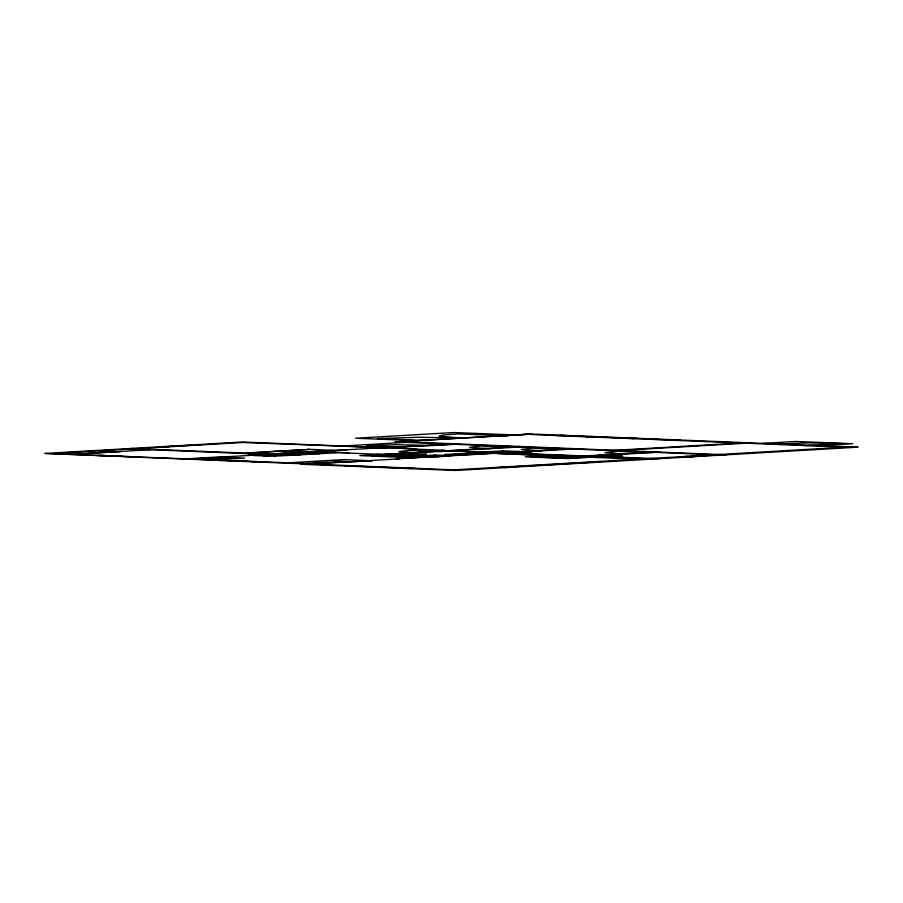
<?xml version="1.0" encoding="UTF-8"?>
<svg xmlns="http://www.w3.org/2000/svg" width="903" height="903" viewBox="0 0 903 903"><rect width="100%" height="100%" fill="white"/><g stroke="black" fill="none" stroke-linecap="round" stroke-linejoin="round"><path stroke-width="1.35" d="M416.565 440.687L355.669 438.226L454.311 432.514L515.32 434.975L531.562 434.05L395.13 441.939L531.574 434.027L857.85 447.188L455.789 470.486L300.552 464.232L317.009 463.916L45.15 453.43L242.478 441.996L385.784 447.775M390.423 455.981L392.703 455.846M529.44 451.748L529.169 451.726M531.212 452.155L531.788 452.076L525.015 451.872M530.433 452.155C532.104 451.951 530.456 452.426 524.135 451.929M165.317 446.725L195.77 444.965M55.455 453.362L243.042 442.493L416.678 448.96L391.53 447.944M150.846 449.739L84.148 453.487L66.032 452.753M96.768 455.507L101.633 455.225M99.465 455.62L104.342 455.338M132.075 456.929L136.951 456.647M134.795 457.042L139.66 456.76M342.327 446.026L405.549 442.357M245.39 453.08L309.323 449.367L308.42 449.333M246.293 453.114L310.519 449.389L333.342 450.315M556.767 435.585L562.287 435.269M559.476 435.697L564.996 435.381M183.377 459.006L217.995 456.997L244.589 458.092L215.072 459.808M380.705 447.572L366.336 448.396L459.334 444.016L385.446 447.764M220.513 457.099L250.391 455.372M344.28 449.931L368.864 448.498M188.445 459.209L223.064 457.2M434.546 445.179L438.44 444.953M586.25 436.781L591.77 436.454M263.168 455.834L288.339 454.378M307.449 453.25L324.47 452.268L314.966 451.884M588.97 436.883L594.49 436.567M204.213 459.367L233.719 457.652M293.486 454.581L312.777 453.464M598.192 437.255L603.723 436.939M273.688 456.263L336.695 452.753M600.913 437.368L606.432 437.052M218.108 460.406L222.985 460.124M220.817 460.507L225.694 460.225M629.831 438.542L635.362 438.215M632.551 438.644L638.071 438.327M375.817 454.333L442.188 456.658M252.208 461.783L257.084 461.501M379.328 454.48L359.834 455.609L413.337 457.765M643.929 439.106L649.449 438.79M254.928 461.884L259.804 461.602M380.885 454.536L520.184 446.466M646.65 439.219L652.169 438.892M525.986 446.703L384.464 454.333M404.916 454.841L404.036 454.898L407.219 454.931L406.339 454.988M392.805 455.947L389.644 455.913L390.818 455.947M672.137 440.246L677.656 439.919M288.712 462.776L343.456 459.604L365.896 460.507M674.846 440.348L680.365 440.032M466.941 454.051L464.887 454.107M311.151 463.679L372.454 460.699L300.552 464.232M572.13 448.565L396.146 458.758L577.92 448.791M369.553 460.586L399.036 458.871M521.674 452.29L526.347 452.019M527.036 452.042L531.935 451.692L528.661 451.669L530.84 451.76M344.957 466.016L350.736 465.688M610.372 450.552L746.126 442.684M347.678 466.129L353.445 465.79M615.44 450.755L751.194 442.888M762.956 443.362L795.927 441.454L852.827 443.745L819.901 445.653M541.371 457.234L555.345 456.433L571.306 457.076L557.343 457.877M770.857 444.22L808.422 442.899L842.251 443.497L805.578 445.63M581.464 456.139L654.799 451.895M586.532 456.354L659.867 452.098M406.395 468.499L412.174 468.16M409.115 468.601L414.883 468.273M612.855 456.873L622.551 456.308L608.622 455.744M312.833 464.153L453.949 469.842L844.723 447.199L857.85 447.188M506.109 467.201L594.072 462.099M690.502 456.512L714.499 455.123M465.609 454.028L463.961 454.085L472.009 454.254L466.185 454.028M292.2 455.202L253.416 455.439L275.167 456.32M622.551 456.308L598.915 456.308L610.123 455.654L598.192 455.18M465.147 454.119L466.58 453.995M464.752 454.153L467.032 454.017M382.691 455.518L383.651 455.484M381.822 455.631L384.102 455.507M462.471 438.034L418.8 437.255L377.42 438.553L427.695 440.585M562.242 435.539L589.016 436.623M603.678 437.21L632.597 438.373M649.404 439.05L674.891 440.077M531.483 434.569L844.723 447.199M508.129 435.923L457.855 433.891L443.068 435.032L438.903 436.093L459.853 437.932M405.797 441.849L726.644 454.796M395.13 441.939L448.667 444.095M454.796 444.276L722.095 455.056M713.133 454.83L720.741 455.135M650.916 452.617L617.11 451.252L604.965 452.663L625.147 454.107M710.706 454.965L718.303 455.281M514.97 447.335L481.31 445.98L469.526 447.346L489.968 448.791M567.332 449.412L533.301 448.035L521.358 449.423L542.003 450.879M438.158 444.705L443.587 444.919M435.72 444.852L441.149 445.066M431.826 445.066L437.266 445.292M429.388 445.213L434.828 445.427M434.016 445.484L396.857 444.694L366.799 445.642L404.804 447.177M686.698 456.365L694.305 456.67M684.26 456.5L691.867 456.805M519.462 452.2L522.713 452.234M658.84 458.724L441.714 450.507L653.32 459.04M414.488 449.084L445.044 450.315M638.037 459.187L590.381 457.257L568.303 458.543L525.174 456.805L547.444 455.507L497.158 453.487L547.241 455.518M441.533 451.59L409.86 450.315L398.923 451.59L418.326 452.934M487.857 453.441L473.398 452.854L444.445 454.536L458.905 455.123M195.499 444.716L200.929 444.931M193.061 444.852L198.491 445.077M592.707 461.805L600.314 462.11M590.269 461.952L597.876 462.257M400.988 454.469L415.47 455.056M313.431 451.466L348.919 452.9L309.864 451.669M347.034 453.001L438.621 456.862M393.065 455.349L371.946 455.778L396.575 455.315L389.859 455.484L392.026 455.575M393.877 455.383L401.914 455.71L380.795 456.139M278.993 451.128L279.896 451.161M162.596 446.624L168.026 446.838M278.406 451.252L301.23 452.177M369.575 455.044L423.033 457.2M160.17 446.759L165.599 446.985M274.817 451.286L275.72 451.319M382.217 455.609L381.043 455.575L383.515 455.53M298.092 452.877L319.617 453.746M278.858 453.983L300.383 454.852M130.879 448.464L274.185 454.243M271.803 454.378L293.531 455.247M126.014 448.746L269.32 454.525M98.754 450.857L116.882 451.59M119.365 451.579L120.268 451.624L85.514 453.543M502.305 467.043L509.913 467.348M116.092 451.669L116.995 451.703M499.878 467.19L507.475 467.494M325.204 460.654L347.655 461.557M306.964 461.715L329.403 462.618M101.904 455.473L134.513 456.794M223.255 460.372L254.646 461.636M45.15 453.43L305.62 463.928M350.556 465.959L409.285 468.33M453.949 469.842L455.789 470.486M302.584 453.34L294.818 453.396L302.584 453.34M313.33 453.78L305.564 453.825L313.33 453.78M292.99 453.904L285.224 453.949L292.99 453.904M303.735 454.333L295.97 454.378L303.735 454.333M426.487 454.254L410.267 455.36L395.785 454.773L415.199 453.803L426.487 454.254M521.9 452.143L521.9 452.143M341.763 449.829L247.873 455.27L346.831 450.033L341.763 449.829M502.599 450.868L486.83 451.782L520.026 451.579L502.599 450.868M434.93 455.022L421.306 455.812L450.021 455.631L434.93 455.022M467.009 453.532L455.01 454.232L474.82 453.848L467.009 453.532M551.394 455.597L530.738 456.794L567.502 458.272L588.146 457.076L551.394 455.597"/></g></svg>
